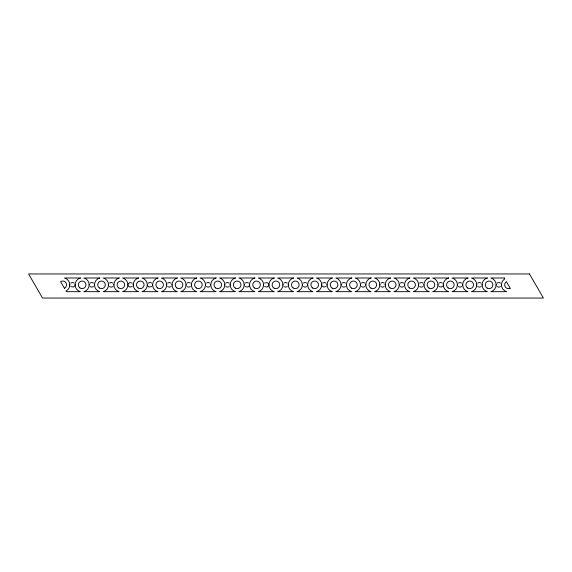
<?xml version="1.0" encoding="UTF-8"?>
<svg xmlns="http://www.w3.org/2000/svg" width="572" height="572" viewBox="0 0 572 572"><rect width="100%" height="100%" fill="white"/><g stroke="black" fill="none" stroke-linecap="round" stroke-linejoin="round"><path stroke-width="0.86" d="M74.782 285.928L73.33 287.03L70.728 286.601M128.257 283.741L129.708 282.639L132.311 283.061M249.199 285.928L247.748 287.03L245.145 286.601M268.583 285.928L267.124 287.03L264.521 286.601M442.993 285.928L441.541 287.03L438.938 286.601M70.728 283.061L72.451 282.504L74.174 283.061M90.111 283.061L91.827 282.504L93.551 283.061M93.551 286.601L91.827 287.165L90.111 286.601M109.488 283.061L111.211 282.504L112.927 283.061M112.927 286.601L111.211 287.165L109.488 286.601M132.311 286.601L129.708 287.03L128.257 285.928M148.248 283.061L149.971 282.504L151.687 283.061M151.687 286.601L149.085 287.03L147.633 285.928M167.625 283.061L169.348 282.504L171.071 283.061M171.071 286.601L169.348 287.165L167.625 286.601M187.008 283.061L188.724 282.504L190.447 283.061M190.447 286.601L188.724 287.165L187.008 286.601M206.385 283.061L208.108 282.504L209.824 283.061M209.824 286.601L208.108 287.165L206.385 286.601M225.768 283.061L227.484 282.504L229.208 283.061M229.208 286.601L227.484 287.165L225.768 286.601M245.145 283.061L246.868 282.504L248.584 283.061M264.521 283.061L267.124 282.639L268.583 283.741M283.905 283.061L285.621 282.504L287.344 283.061M287.344 286.601L285.621 287.165L283.905 286.601M303.282 283.061L305.005 282.504L306.728 283.061M306.728 286.601L305.005 287.165L303.282 286.601M322.665 283.061L324.381 282.504L326.104 283.061M326.104 286.601L323.502 287.03L322.05 285.928M342.042 283.061L343.765 282.504L345.481 283.061M345.481 286.601L343.765 287.165L342.042 286.601M361.418 283.061L363.141 282.504L364.864 283.061M364.864 286.601L363.141 287.165L361.418 286.601M380.802 283.061L382.525 282.504L384.241 283.061M384.241 286.601L382.525 287.165L380.802 286.601M400.178 283.061L401.901 282.504L403.625 283.061M403.625 286.601L401.901 287.165L400.178 286.601M419.562 283.061L421.278 282.504L423.001 283.061M423.001 286.601L421.278 287.165L419.562 286.601M438.938 283.061L440.662 282.504L442.378 283.061M458.322 283.061L460.038 282.504L461.761 283.061M461.761 286.601L460.038 287.165L458.322 286.601M477.699 283.061L479.422 282.504L481.138 283.061M481.138 286.601L479.422 287.165L477.699 286.601M497.075 283.061L498.798 282.504L500.521 283.061M500.521 286.601L498.798 287.165L497.075 286.601M501.415 284.556L501.415 285.113M496.181 284.556L496.181 285.113M482.039 284.556L482.039 285.113M476.798 284.556L476.798 285.113M462.662 284.556L462.662 285.113M457.421 284.556L457.421 285.113M443.279 284.556L443.279 285.113M438.038 284.556L438.038 285.113M423.902 284.556L423.902 285.113M418.661 284.556L418.661 285.113M404.518 284.556L404.518 285.113M399.285 284.556L399.285 285.113M385.142 284.556L385.142 285.113M379.901 284.556L379.901 285.113M365.758 284.556L365.758 285.113M360.524 284.556L360.524 285.113M346.382 284.556L346.382 285.113M341.141 284.556L341.141 285.113M327.005 284.556L327.005 285.113M321.764 284.556L321.764 285.113M307.622 284.556L307.622 285.113M302.388 284.556L302.388 285.113M288.245 284.556L288.245 285.113M283.004 284.556L283.004 285.113M268.861 284.556L268.861 285.113M263.628 284.556L263.628 285.113M249.485 284.556L249.485 285.113M244.244 284.556L244.244 285.113M230.108 284.556L230.108 285.113M224.867 284.556L224.867 285.113M210.725 284.556L210.725 285.113M205.484 284.556L205.484 285.113M191.348 284.556L191.348 285.113M186.107 284.556L186.107 285.113M171.965 284.556L171.965 285.113M166.731 284.556L166.731 285.113M152.588 284.556L152.588 285.113M147.347 284.556L147.347 285.113M133.204 284.556L133.204 285.113M127.971 284.556L127.971 285.113M113.828 284.556L113.828 285.113M108.587 284.556L108.587 285.113M94.451 284.556L94.451 285.113M89.211 284.556L89.211 285.113M75.068 284.556L75.068 285.113M69.834 284.556L69.834 285.113M529.486 273.952L28.6 273.952L42.514 298.048L543.4 298.048L529.486 273.952M80.445 277.992L64.457 277.992A7.05 7.05 0 0 1 66.037 291.069L66.388 291.677L80.445 291.677A7.05 7.05 0 0 1 80.445 277.992M99.821 277.992L83.834 277.992A7.05 7.05 0 0 1 83.834 291.677L99.821 291.677A7.05 7.05 0 0 1 99.821 277.992M119.205 277.992L103.21 277.992A7.05 7.05 0 0 1 103.21 291.677L119.205 291.677A7.05 7.05 0 0 1 119.205 277.992M138.581 277.992L122.594 277.992A7.05 7.05 0 0 1 122.594 291.677L138.581 291.677A7.05 7.05 0 0 1 138.581 277.992M157.965 277.992L141.97 277.992A7.05 7.05 0 0 1 141.97 291.677L157.965 291.677A7.05 7.05 0 0 1 157.965 277.992M177.341 277.992L161.354 277.992A7.05 7.05 0 0 1 161.354 291.677L177.341 291.677A7.05 7.05 0 0 1 177.341 277.992M196.725 277.992L180.731 277.992A7.05 7.05 0 0 1 180.731 291.677L196.725 291.677A7.05 7.05 0 0 1 196.725 277.992M216.102 277.992L200.114 277.992A7.05 7.05 0 0 1 200.114 291.677L216.102 291.677A7.05 7.05 0 0 1 216.102 277.992M235.478 277.992L219.491 277.992A7.05 7.05 0 0 1 219.491 291.677L235.478 291.677A7.05 7.05 0 0 1 235.478 277.992M254.862 277.992L238.867 277.992A7.05 7.05 0 0 1 238.867 291.677L254.862 291.677A7.05 7.05 0 0 1 254.862 277.992M274.238 277.992L258.251 277.992A7.05 7.05 0 0 1 258.251 291.677L274.238 291.677A7.05 7.05 0 0 1 274.238 277.992M293.622 277.992L277.627 277.992A7.05 7.05 0 0 1 277.627 291.677L293.622 291.677A7.05 7.05 0 0 1 293.622 277.992M312.998 277.992L297.011 277.992A7.05 7.05 0 0 1 297.011 291.677L312.998 291.677A7.05 7.05 0 0 1 312.998 277.992M332.382 277.992L316.387 277.992A7.05 7.05 0 0 1 316.387 291.677L332.382 291.677A7.05 7.05 0 0 1 332.382 277.992M351.759 277.992L335.764 277.992A7.05 7.05 0 0 1 335.764 291.677L351.759 291.677A7.05 7.05 0 0 1 351.759 277.992M371.135 277.992L355.148 277.992A7.05 7.05 0 0 1 355.148 291.677L371.135 291.677A7.05 7.05 0 0 1 371.135 277.992M390.519 277.992L374.524 277.992A7.05 7.05 0 0 1 374.524 291.677L390.519 291.677A7.05 7.05 0 0 1 390.519 277.992M409.895 277.992L393.908 277.992A7.05 7.05 0 0 1 393.908 291.677L409.895 291.677A7.05 7.05 0 0 1 409.895 277.992M429.279 277.992L413.284 277.992A7.05 7.05 0 0 1 413.284 291.677L429.279 291.677A7.05 7.05 0 0 1 429.279 277.992M448.655 277.992L432.668 277.992A7.05 7.05 0 0 1 432.668 291.677L448.655 291.677A7.05 7.05 0 0 1 448.655 277.992M468.032 277.992L452.044 277.992A7.05 7.05 0 0 1 452.044 291.677L468.032 291.677A7.05 7.05 0 0 1 468.032 277.992M487.416 277.992L471.421 277.992A7.05 7.05 0 0 1 471.421 291.677L487.416 291.677A7.05 7.05 0 0 1 487.416 277.992M504.268 277.992L490.805 277.992A7.05 7.05 0 0 1 490.805 291.677L506.792 291.677A7.05 7.05 0 0 1 504.761 278.85L504.268 277.992M510.181 288.245L506.384 281.66A3.811 3.811 0 0 0 505.19 286.736A3.811 3.811 0 0 0 510.181 288.245M64.421 288.259L60.618 281.681A3.811 3.811 0 0 1 66.059 282.933A3.811 3.811 0 0 1 64.421 288.259M79.944 287.945A3.811 3.811 0 0 0 85.936 285.178A3.811 3.811 0 0 0 80.538 281.381A3.811 3.811 0 0 0 79.944 287.945M99.328 287.945A3.811 3.811 0 0 0 105.312 285.178A3.811 3.811 0 0 0 99.921 281.381A3.811 3.811 0 0 0 99.328 287.945M157.464 287.945A3.811 3.811 0 0 0 163.449 285.178A3.811 3.811 0 0 0 158.058 281.381A3.811 3.811 0 0 0 157.464 287.945M138.088 287.945A3.811 3.811 0 0 0 144.072 285.178A3.811 3.811 0 0 0 138.681 281.381A3.811 3.811 0 0 0 138.088 287.945M118.704 287.945A3.811 3.811 0 0 0 124.689 285.178A3.811 3.811 0 0 0 119.298 281.381A3.811 3.811 0 0 0 118.704 287.945M215.601 287.945A3.811 3.811 0 0 0 221.593 285.178A3.811 3.811 0 0 0 216.195 281.381A3.811 3.811 0 0 0 215.601 287.945M196.225 287.945A3.811 3.811 0 0 0 202.209 285.178A3.811 3.811 0 0 0 196.818 281.381A3.811 3.811 0 0 0 196.225 287.945M176.841 287.945A3.811 3.811 0 0 0 182.833 285.178A3.811 3.811 0 0 0 177.434 281.381A3.811 3.811 0 0 0 176.841 287.945M274.031 288.131A3.811 3.811 0 0 0 279.744 284.835A3.811 3.811 0 0 0 274.031 281.538A3.811 3.811 0 0 0 274.031 288.131M254.361 287.945A3.811 3.811 0 0 0 260.346 285.178A3.811 3.811 0 0 0 254.955 281.381A3.811 3.811 0 0 0 254.361 287.945M235.271 288.131A3.811 3.811 0 0 0 240.984 284.835A3.811 3.811 0 0 0 235.271 281.538A3.811 3.811 0 0 0 235.271 288.131M332.168 288.131A3.811 3.811 0 0 0 337.88 284.835A3.811 3.811 0 0 0 332.168 281.538A3.811 3.811 0 0 0 332.168 288.131M312.498 287.945A3.811 3.811 0 0 0 318.49 285.178A3.811 3.811 0 0 0 313.091 281.381A3.811 3.811 0 0 0 312.498 287.945M293.121 287.945A3.811 3.811 0 0 0 299.106 285.178A3.811 3.811 0 0 0 293.715 281.381A3.811 3.811 0 0 0 293.121 287.945M390.018 287.945A3.811 3.811 0 0 0 396.003 285.178A3.811 3.811 0 0 0 390.612 281.381A3.811 3.811 0 0 0 390.018 287.945M370.928 288.131A3.811 3.811 0 0 0 376.641 284.835A3.811 3.811 0 0 0 370.928 281.538A3.811 3.811 0 0 0 370.928 288.131M351.551 288.131A3.811 3.811 0 0 0 357.264 284.835A3.811 3.811 0 0 0 351.551 281.538A3.811 3.811 0 0 0 351.551 288.131M448.155 287.945A3.811 3.811 0 0 0 454.147 285.178A3.811 3.811 0 0 0 448.748 281.381A3.811 3.811 0 0 0 448.155 287.945M429.064 288.131A3.811 3.811 0 0 0 434.777 284.835A3.811 3.811 0 0 0 429.064 281.538A3.811 3.811 0 0 0 429.064 288.131M409.395 287.945A3.811 3.811 0 0 0 415.386 285.178A3.811 3.811 0 0 0 409.988 281.381A3.811 3.811 0 0 0 409.395 287.945M487.201 288.131A3.811 3.811 0 0 0 492.921 284.835A3.811 3.811 0 0 0 487.201 281.538A3.811 3.811 0 0 0 487.201 288.131M467.538 287.945A3.811 3.811 0 0 0 473.523 285.178A3.811 3.811 0 0 0 468.132 281.381A3.811 3.811 0 0 0 467.538 287.945"/></g></svg>
